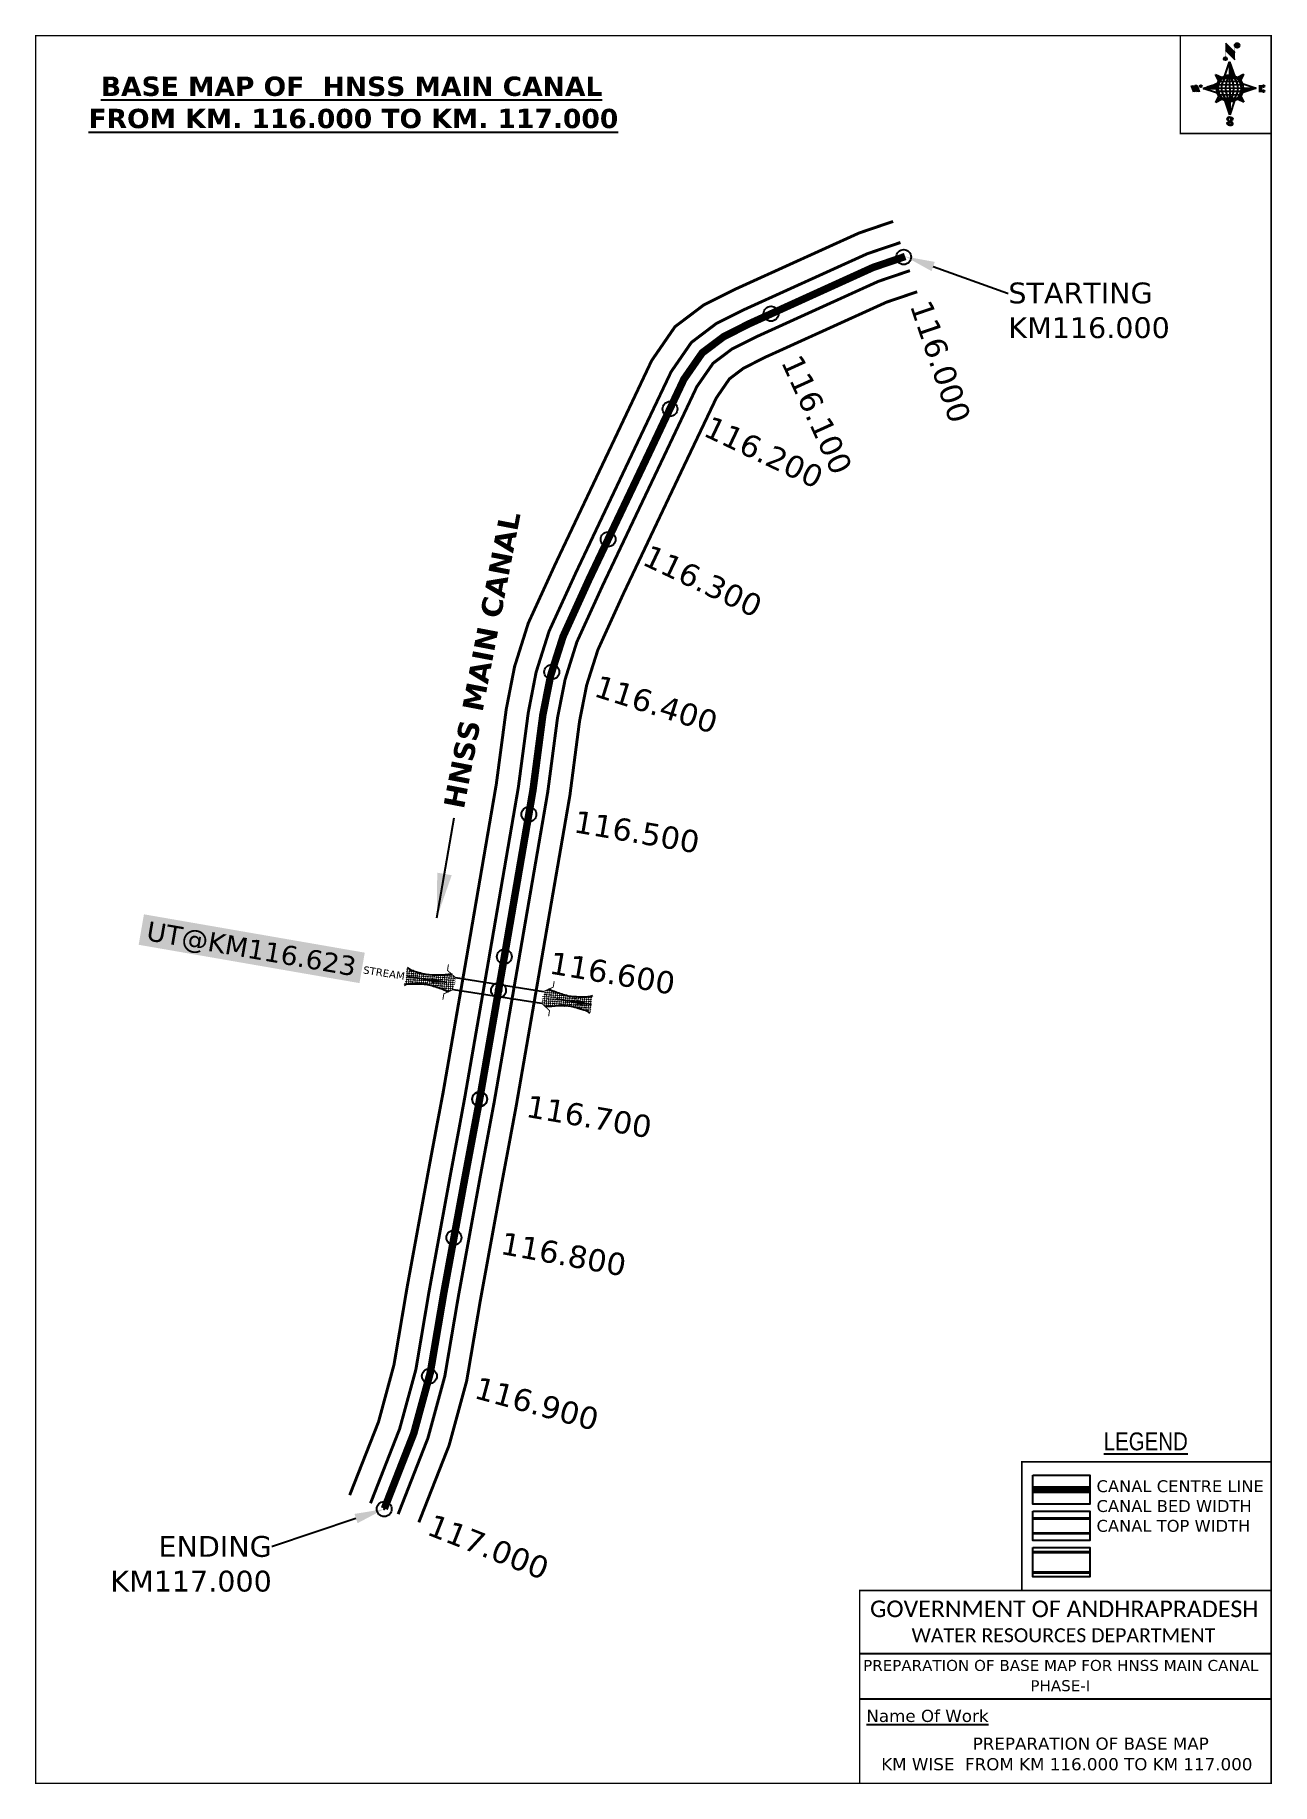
# Model space of a CAD drawing. Header units: inches. Extents: x 767439 to 768271, y 1705500 to 1706677.
import ezdxf
from ezdxf import colors
from ezdxf.entities.mleader import LeaderData, LeaderLine
from ezdxf.enums import TextEntityAlignment as Align
from ezdxf.math import Vec2, Vec3

# ---------------------------------------------------------------- set-up
doc = ezdxf.new("R2010")
doc.units = ezdxf.units.IN
doc.header["$MEASUREMENT"] = 0
doc.header["$PDMODE"] = 32
doc.header["$PDSIZE"] = 10
doc.linetypes.add('HIDDEN2', pattern=[0.1875, 0.125, -0.0625])
for name, color, linetype in [('AQUADUCT', 1, 'Continuous'), ('bord', 1, 'Continuous'), ('CANAL1', 1, 'Continuous'), ('CSMark', 72, 'Continuous'), ('DCBMS', 232, 'Continuous'), ('PAGE', 7, 'Continuous'), ('STRUCTURE', 5, 'Continuous'), ('TEXT', 7, 'Continuous')]:
    doc.layers.add(name, color=color, linetype=linetype)
doc.styles.add('ARIALN', font='ARIALN_1.TTF')
doc.styles.get("Standard").update_dxf_attribs({"font": 'verdana_0.ttf'})
doc.dimstyles.get("Standard").update_dxf_attribs({"dimtxt": 0.18, "dimasz": 0.18, "dimexe": 0.18, "dimexo": 0.0625, "dimgap": 0.09, "dimtad": 0, "dimtih": 1, "dimtoh": 1, "dimdec": 4, "dimzin": 0, "dimdsep": 46, "dimtxsty": 'Standard', "dimcen": 0.09, "dimadec": 0, "dimazin": 0, "dimtfac": 1, "dimtdec": 4, "dimtofl": 0, "dimtmove": 0, "dimatfit": 3, "dimfxl": 0, "dimtolj": 1, "dimtzin": 0, "dimarcsym": 0})
pattern_1 = [(267.297113149, (-8720374.938, 50637915.138), (10.5367255337, -0.497431438), [])]
pattern_2 = [(357.297113149, (-8720374.938, 50637915.138), (0.497431438, 10.5367255337), [])]

# ---------------------------------------------------------------- blocks, each defined once
blk = doc.blocks.new('*X16')
at = {"color": 0, "linetype": 'Continuous'}
for p, q in [((6321.6, 240.5), (6322.3, 241.2)), ((6321.6, 240.3), (6322.3, 241)), ((6321.6, 240.1), (6322.3, 240.8)), ((6321.6, 239.9), (6322.4, 240.7)), ((6321.6, 239.8), (6322.4, 240.6)), ((6321.6, 239.6), (6322.5, 240.5)), ((6321.6, 239.4), (6322.5, 240.3)), ((6321.6, 239.2), (6322.6, 240.2)), ((6321.7, 239.1), (6322.6, 240.1)), ((6321.8, 240.8), (6322.4, 241.4)), ((6321.8, 239), (6322.7, 240)), ((6321.8, 239), (6322.8, 239.9)), ((6321.9, 238.9), (6322.9, 239.8)), ((6322, 238.8), (6323, 239.7)), ((6322.1, 241.3), (6322.4, 241.6)), ((6322.1, 238.7), (6323.1, 239.6)), ((6322.2, 238.6), (6323.1, 239.6)), ((6322.3, 238.5), (6323.2, 239.5)), ((6322.4, 238.5), (6323.3, 239.4)), ((6322.5, 238.4), (6323.4, 239.3)), ((6322.7, 238.4), (6323.6, 239.3)), ((6322.8, 238.3), (6323.7, 239.2)), ((6322.9, 238.3), (6323.8, 239.1)), ((6323.1, 238.2), (6323.9, 239.1)), ((6323.2, 238.2), (6324, 239)), ((6323.3, 238.2), (6324.2, 239)), ((6323.5, 238.1), (6324.3, 238.9)), ((6323.7, 238.1), (6324.4, 238.9)), ((6323.8, 238.1), (6324.6, 238.8)), ((6324.1, 238.2), (6324.7, 238.8)), ((6324.3, 238.3), (6324.9, 238.8)), ((6324.6, 238.3), (6325.1, 238.8)), ((6324.8, 238.4), (6325.2, 238.8)), ((6325.1, 238.5), (6325.4, 238.8)), ((6325.4, 238.6), (6325.6, 238.8))]:
    blk.add_line(p, q, dxfattribs=at)
blk = doc.blocks.new('*X15')
at = {"color": 0, "linetype": 'Continuous'}
for p, q in [((6324.4, 240.3), (6324.5, 240.4)), ((6324.6, 240.3), (6324.8, 240.5)), ((6324.7, 240.2), (6325, 240.5)), ((6324.8, 240.2), (6325.2, 240.6)), ((6325, 240.1), (6325.5, 240.6)), ((6325.1, 240.1), (6325.6, 240.6)), ((6325.2, 240), (6325.8, 240.6)), ((6325.3, 240), (6326, 240.6)), ((6325.4, 239.9), (6326.1, 240.6)), ((6325.5, 239.8), (6326.2, 240.5)), ((6325.6, 239.8), (6326.3, 240.5)), ((6325.7, 239.7), (6326.5, 240.4)), ((6325.9, 239.6), (6326.6, 240.3)), ((6326, 239.5), (6326.7, 240.3)), ((6326, 239.4), (6326.8, 240.2)), ((6326.1, 239.3), (6327, 240.2)), ((6326.2, 239.3), (6327.1, 240.1)), ((6326.3, 239.2), (6327.1, 240)), ((6326.4, 239.1), (6327.2, 239.9)), ((6326.5, 239), (6327.3, 239.8)), ((6326.5, 238.9), (6327.4, 239.7)), ((6326.6, 238.8), (6327.5, 239.6)), ((6326.7, 238.7), (6327.5, 239.5)), ((6326.8, 238.6), (6327.6, 239.4)), ((6326.8, 238.5), (6327.7, 239.3)), ((6326.8, 236.5), (6327.4, 237)), ((6326.9, 238.3), (6327.8, 239.2)), ((6326.9, 238.2), (6327.9, 239.1)), ((6326.9, 236.8), (6327.6, 237.4)), ((6327, 238.1), (6327.8, 239)), ((6327, 237.9), (6327.8, 238.8)), ((6327, 237.8), (6327.8, 238.6)), ((6327, 237.6), (6327.8, 238.4)), ((6327, 237.4), (6327.8, 238.2)), ((6327, 237.3), (6327.8, 238)), ((6327, 237.1), (6327.8, 237.9))]:
    blk.add_line(p, q, dxfattribs=at)
blk = doc.blocks.new('H')
at = {"layer": 'bord', "extrusion": (0.000427885, 0.004792, 0.999988)}
h = blk.add_hatch(dxfattribs=at)
h.set_pattern_fill('LINE', color=8, scale=84.387686, angle=-2.7029, style=0)
h.set_pattern_definition(pattern_2)
h.paths.add_polyline_path([(-492, 786, -0.090992), (-448, 775), (-486, 912)])
h = blk.add_hatch(dxfattribs=at)
h.set_pattern_fill('LINE', color=8, scale=84.387686, angle=-92.7029, style=0)
h.set_pattern_definition(pattern_1)
h.paths.add_polyline_path([(-625, 665, -0.090992), (-615, 710), (-751, 671)])
h = blk.add_hatch(dxfattribs=at)
h.set_pattern_fill('LINE', color=8, scale=84.387686, angle=-2.7029, style=0)
h.set_pattern_definition(pattern_2)
h.paths.add_polyline_path([(-504, 533, -0.090992), (-549, 543), (-510, 406)])
h = blk.add_hatch(dxfattribs=at)
h.set_pattern_fill('LINE', color=8, scale=84.387686, angle=-92.7029, style=0)
h.set_pattern_definition(pattern_1)
h.paths.add_polyline_path([(-246, 647), (-372, 653, -0.090992), (-382, 609)])
for p, q in [((-519, 1020, -1217), (-435, 927, -1216)), ((-516, 1087, -1217), (-432, 994, -1217)), ((-538, 774, -1216), (-487, 906, -1216)), ((-487, 906, -1216), (-493, 780, -1216)), ((-487, 906, -1216), (-448, 769, -1216)), ((-865, 701, -1215), (-847, 638, -1215)), ((-847, 700, -1215), (-829, 637, -1215)), ((-829, 699, -1215), (-811, 636, -1215)), ((-829, 699, -1215), (-811, 698, -1215)), ((-811, 698, -1215), (-794, 635, -1215)), ((-752, 665, -1215), (-615, 704, -1215)), ((-627, 794, -1216), (-567, 760, -1216)), ((-627, 794, -1216), (-584, 747, -1215)), ((-599, 731, -1215), (-627, 794, -1216)), ((-421, 753, -1216), (-359, 781, -1216)), ((-359, 781, -1216), (-405, 739, -1216)), ((-359, 781, -1216), (-392, 721, -1215)), ((-379, 693, -1215), (-246, 641, -1215)), ((-213, 669, -1215), (-217, 601, -1215)), ((-752, 665, -1215), (-625, 659, -1215)), ((-619, 614, -1215), (-752, 665, -1215)), ((-639, 526, -1214), (-606, 585, -1215)), ((-639, 526, -1214), (-593, 568, -1215)), ((-577, 553, -1215), (-639, 526, -1214)), ((-511, 400, -1214), (-549, 537, -1214)), ((-460, 533, -1215), (-511, 400, -1214)), ((-505, 527, -1214), (-511, 400, -1214)), ((-371, 513, -1214), (-431, 546, -1215)), ((-371, 513, -1214), (-414, 560, -1215)), ((-399, 576, -1215), (-371, 513, -1214)), ((-246, 641, -1215), (-383, 603, -1215)), ((-373, 647, -1215), (-246, 641, -1215)), ((-197, 600, -1215), (-194, 668, -1215))]:
    blk.add_line(p, q, dxfattribs=at)
at = {"layer": 'bord', "color": 8, "linetype": 'ByBlock', "extrusion": (0.000427885, 0.004792, 0.999988)}
for p, q in [((-375, 679, -1215), (-620, 691, -1215)), ((-386, 711, -1215), (-605, 722, -1215)), ((-411, 744, -1216), (-578, 752, -1216)), ((-493, 780, -1216), (-505, 527, -1214)), ((-373, 647, -1215), (-625, 659, -1215)), ((-378, 616, -1215), (-623, 628, -1215)), ((-392, 585, -1215), (-611, 595, -1215)), ((-420, 555, -1215), (-587, 562, -1215))]:
    blk.add_line(p, q, dxfattribs=at)
at = {"layer": 'bord', "extrusion": (0.000427885, 0.004792, 0.999988), "elevation": -1212}
for points, const_width in [([(-522, 960), (-516, 1093)], 1.61), ([(-434, 933), (-428, 1066)], 1.61), ([(-870, 707), (-846, 706)], 0.642), ([(-829, 643), (-821, 678)], 0.642), ([(-793, 641), (-782, 694)], 0.642), ([(-223, 676), (-174, 673)], 0.706), ([(-829, 643), (-855, 644)], 0.642), ([(-811, 642), (-784, 641)], 0.642), ([(-177, 605), (-226, 607)], 0.706), ([(-195, 645), (-185, 644)], 0.706)]:
    blk.add_lwpolyline(points, dxfattribs=dict(at, const_width=const_width))
for points, const_width in [([(-414, 1073, 1), (-398, 1058, 1)], 22.3), ([(-530, 950, 1), (-520, 939, 1)], 14.8), ([(-776, 697, 1), (-769, 690, 1)], 8.9), ([(-180, 618, 1), (-173, 611, 1)], 9.79), ([(-178, 667, 1), (-171, 660, 1)], 9.79), ([(-490, 362, 1), (-498, 369, 1)], 11.1), ([(-525, 322, 1), (-533, 329, 1)], 11.1)]:
    blk.add_lwpolyline(points, format="xyb", close=True, dxfattribs=dict(at, const_width=const_width))
for points in [[(-537, 317), (-531, 310), (-520, 307), (-505, 307), (-494, 310), (-486, 318), (-487, 326), (-491, 333), (-494, 336), (-503, 341), (-522, 347), (-530, 352), (-534, 355), (-537, 363), (-537, 373), (-530, 381), (-520, 384), (-504, 384), (-493, 380), (-487, 373)], [(-522, 348), (-526, 354), (-528, 361), (-528, 371), (-526, 375), (-521, 381), (-515, 384)], [(-505, 307), (-499, 312), (-497, 319), (-497, 327), (-501, 335), (-509, 343)]]:
    blk.add_lwpolyline(points, dxfattribs=at)
at = {"layer": 'bord', "extrusion": (0.000427885, 0.004792, 0.999988)}
for centre, radius in [((-406, 1065, -1212), 22.3), ((-525, 944, -1212), 14.8), ((-773, 694, -1212), 8.9), ((-498, 659, -1212), 127), ((-177, 615, -1212), 9.79), ((-174, 663, -1212), 9.79), ((-494, 365, -1212), 11.1), ((-529, 325, -1212), 11.1)]:
    blk.add_circle(centre, radius, dxfattribs=at)
at = {"layer": 'bord', "color": 8, "linetype": 'ByBlock', "extrusion": (0.000427885, 0.004792, 0.999988)}
for centre, radius, start, end in [((-482, 658, -1212), 128, 94.9254, 259.6691), ((-437, 656, -1212), 141, 113.2864, 241.308), ((-316, 651, -1212), 222, 142.5892, 212.0053), ((-560, 662, -1212), 141, 293.2864, 61.308), ((-681, 668, -1212), 222, 322.5892, 32.0053), ((-515, 660, -1212), 128, 274.9254, 79.6691)]:
    blk.add_arc(centre, radius, start, end, dxfattribs=at)
at = {"layer": 'bord', "extrusion": (0.000427885, 0.004792, 0.999988)}
for points in [[(-516, 1093, -1212), (-431, 1000, -1212), (-519, 1026, -1212), (-434, 933, -1212)], [(-864, 707, -1212), (-846, 706, -1212), (-846, 644, -1212), (-829, 643, -1212)], [(-829, 705, -1212), (-811, 704, -1212), (-811, 642, -1212), (-793, 641, -1212)], [(-193, 674, -1212), (-197, 606, -1212), (-213, 675, -1212), (-216, 607, -1212)]]:
    blk.add_solid(points, dxfattribs=at)
at = {"layer": 'bord', "extrusion": (0.000427885, 0.004792, 0.999988), "xscale": 7.977342409717546, "yscale": 7.977342408231451, "zscale": 7.977342408476333, "rotation": 138.0840426661453}
for name, p in [('*X15', (38301, -31929, -1212)), ('*X16', (38314, -31951, -1212))]:
    blk.add_blockref(name, p, dxfattribs=at)
blk = doc.blocks.new('UT')
at = {"layer": 'STRUCTURE'}
h = blk.add_hatch(dxfattribs=at)
h.set_pattern_fill('DASH', color=150, scale=8, angle=-39.6278, style=0)
h.set_pattern_definition([(320.372247933, (-4370.464, -6260.8811), (1.40800153113, 0.132407282), [1, -1])])
h.paths.add_polyline_path([(765163, 1700681.9), (765165.6, 1700680.6), (765167.2, 1700680.3), (765169.1, 1700680), (765172.4, 1700679.6), (765176.4, 1700679.3), (765179.5, 1700679.5), (765183.1, 1700679.9), (765187.7, 1700680.9), (765188.9, 1700681.2), (765193.1, 1700682.2), (765196.1, 1700680.2), (765196.1, 1700672.2), (765193.1, 1700670.2), (765190.5, 1700670.8), (765188.1, 1700671.3), (765185.5, 1700671.8), (765183.6, 1700672.1), (765181, 1700672.5), (765180.3, 1700672.5), (765178.5, 1700672.6), (765176.7, 1700672.6), (765174.6, 1700672.5), (765172.5, 1700672.3), (765170.4, 1700672), (765168.5, 1700671.7), (765166.1, 1700671.2), (765165, 1700670.8), (765163, 1700669.7)])
h.paths.add_polyline_path([(765259.1, 1700682.2), (765256.1, 1700680.2), (765256.1, 1700672.2), (765259.1, 1700670.2), (765261.9, 1700671), (765264.4, 1700671.6), (765266.4, 1700672), (765269.1, 1700672.5), (765272.7, 1700673), (765276.1, 1700673.1), (765278.6, 1700672.9), (765281.2, 1700672.7), (765283.9, 1700672.3), (765286.4, 1700671.9), (765288, 1700671.3), (765289.2, 1700670.6), (765289.1, 1700682.7), (765287.6, 1700681.8), (765285.7, 1700681.2), (765283, 1700680.7), (765281.2, 1700680.4), (765276.7, 1700679.9), (765272.7, 1700679.9), (765268.7, 1700680.3), (765264.8, 1700681), (765261.2, 1700681.7)])
at = {"layer": 'STRUCTURE', "color": 150, "const_width": 0.628}
for points in [[(765190.1, 1700688.2), (765190.1, 1700684.2), (765196.1, 1700680.2), (765256.1, 1700680.2), (765262.1, 1700684.2), (765262.1, 1700688.2)], [(765190.1, 1700664.2), (765190.1, 1700668.2), (765196.1, 1700672.2), (765256.1, 1700672.2), (765262.1, 1700668.2), (765262.1, 1700664.2)]]:
    blk.add_lwpolyline(points, dxfattribs=at)
at = {"layer": 'STRUCTURE', "color": 150}
for points in [[(765196.1, 1700680.2), (765256.1, 1700680.2)], [(765196.1, 1700672.2), (765256.1, 1700672.2)], [(765196.1, 1700672.2), (765256.1, 1700672.2)]]:
    blk.add_lwpolyline(points, dxfattribs=at)
at = {"layer": 'STRUCTURE', "color": 0}
blk.add_circle((765226.1, 1700676.2), 1.89, dxfattribs=at)
at = {"layer": 'STRUCTURE', "color": 150}
for points in [[(765163, 1700681.9), (765164.4, 1700681.1), (765167.9, 1700680.2), (765171.2, 1700679.8), (765176.1, 1700679.4), (765184.7, 1700680.3), (765193.1, 1700682.2)], [(765289.1, 1700682.7), (765287.8, 1700681.9), (765284.3, 1700680.9), (765280.9, 1700680.4), (765276.1, 1700679.8), (765267.4, 1700680.5), (765259.1, 1700682.2)], [(765163, 1700669.7), (765164.3, 1700670.6), (765167.8, 1700671.6), (765171.2, 1700672.1), (765176, 1700672.6), (765184.7, 1700672), (765193.1, 1700670.2)], [(765289.2, 1700670.6), (765287.8, 1700671.4), (765284.2, 1700672.3), (765280.9, 1700672.7), (765276.1, 1700673.1), (765267.4, 1700672.2), (765259.1, 1700670.2)]]:
    blk.add_spline(points, degree=3, dxfattribs=at)
at = {"layer": 'STRUCTURE', "color": 0}
blk.add_text('STREAM', height=5, dxfattribs=at).set_placement((765148.2, 1700675.8), align=Align.MIDDLE_CENTER)
for points in [[(765190.9, 1700676), (765164.2, 1700675.8)], [(765289.3, 1700676.7), (765265.4, 1700676.4)]]:
    blk.add_leader(points, dimstyle='Standard', override={"dimasz": 10, "dimgap": 0.09, "dimtad": 0}, dxfattribs=at)

msp = doc.modelspace()

# ---------------------------------------------------------------- linework, layer by layer
at = {"color": 3}
for p in [(768023.5, 1706527.2), (767934.3, 1706489.1), (767866.3, 1706425.1), (767824.7, 1706337.4), (767786.8, 1706248.2), (767771.4, 1706152.4), (767754.9, 1706056.7), (767738.3, 1705961), (767738.3, 1705960.8), (767721, 1705867.8), (767704.5, 1705774.6), (767674.1, 1705685.2)]:
    msp.add_point(p, dxfattribs=at)
at = {"layer": 'CANAL1', "color": 200, "const_width": 2}
for points in [[(768016.4, 1706551.2), (767993.5, 1706543.4), (767909.3, 1706505.2), (767889.3, 1706495.2), (767869.7, 1706480.4), (767854, 1706457.6), (767831.3, 1706409.6), (767789.3, 1706321), (767771, 1706281), (767761.8, 1706251.8), (767756.2, 1706223.2), (767749.5, 1706172.7), (767729.3, 1706055), (767713.7, 1705965.2), (767709.7, 1705944.1), (767704, 1705913.6), (767689.5, 1705834.3), (767680.7, 1705782.3), (767670.3, 1705743.9), (767650.9, 1705694.6)], [(768032.6, 1706503.9), (768012, 1706496.9), (767930.9, 1706460.1), (767915.8, 1706452.5), (767906.3, 1706445.3), (767897.5, 1706432.5), (767876.4, 1706388.2), (767834.6, 1706300), (767817.8, 1706263), (767810.3, 1706239.4), (767805.5, 1706215.1), (767799, 1706165.2), (767778.5, 1706046.5), (767762.9, 1705956.4), (767758.9, 1705934.9), (767753.2, 1705904.5), (767738.8, 1705825.7), (767729.6, 1705771.5), (767717.8, 1705728.2), (767697.4, 1705676.3)]]:
    msp.add_lwpolyline(points, dxfattribs=at)
at = {"layer": 'CANAL1', "color": 5, "const_width": 2}
for points in [[(768021.3, 1706537), (767999.1, 1706529.5), (767915.8, 1706491.7), (767897.3, 1706482.4), (767880.7, 1706469.8), (767867.1, 1706450.1), (767844.8, 1706403.2), (767802.9, 1706314.7), (767785, 1706275.6), (767776.3, 1706248.1), (767771, 1706220.8), (767764.3, 1706170.4), (767744, 1706052.4), (767728.4, 1705962.6), (767724.5, 1705941.4), (767718.8, 1705910.9), (767704.3, 1705831.7), (767695.4, 1705779), (767684.5, 1705739.2), (767664.9, 1705689.1)], [(767683.5, 1705681.8), (767703.5, 1705732.9), (767714.9, 1705774.7), (767724, 1705828.3), (767738.4, 1705907.2), (767744.1, 1705937.7), (767748.1, 1705959), (767763.7, 1706049), (767784.1, 1706167.4), (767790.7, 1706217.5), (767795.8, 1706243.2), (767803.7, 1706268.4), (767821, 1706306.3), (767862.9, 1706394.6), (767884.4, 1706440.1), (767895.3, 1706455.8), (767907.9, 1706465.3), (767924.4, 1706473.6), (768006.5, 1706510.9), (768027.7, 1706518.1)]]:
    msp.add_lwpolyline(points, dxfattribs=at)
at = {"layer": 'CANAL1', "color": 1, "linetype": 'HIDDEN2', "ltscale": 100, "const_width": 5}
msp.add_lwpolyline([(768024.5, 1706527.6), (768002.8, 1706520.2), (767920.1, 1706482.6), (767902.6, 1706473.8), (767888, 1706462.8), (767875.7, 1706445.1), (767853.9, 1706398.9), (767811.9, 1706310.5), (767794.4, 1706272), (767786, 1706245.6), (767780.8, 1706219.2), (767774.2, 1706168.9), (767753.9, 1706050.7), (767738.3, 1705960.8), (767734.3, 1705939.5), (767728.6, 1705909.1), (767714.1, 1705830), (767705.1, 1705776.9), (767694, 1705736.1), (767674.2, 1705685.5)], dxfattribs=at)
at = {"layer": 'CANAL1', "color": 1, "linetype": 'HIDDEN2', "ltscale": 100, "const_width": 5, "elevation": -0.3}
msp.add_lwpolyline([(768148.7, 1705698.3), (768110.3, 1705698.3)], dxfattribs=at)
at = {"layer": 'CANAL1', "color": 5, "const_width": 2, "elevation": -0.3}
for points in [[(768148.7, 1705678.9), (768110.3, 1705678.9)], [(768148.7, 1705668.9), (768110.3, 1705668.9)]]:
    msp.add_lwpolyline(points, dxfattribs=at)
at = {"layer": 'CANAL1', "color": 200, "const_width": 2, "elevation": -0.3}
for points in [[(768148.7, 1705656.3), (768110.3, 1705656.3)], [(768148.7, 1705642.5), (768110.3, 1705642.5)]]:
    msp.add_lwpolyline(points, dxfattribs=at)
at = {"layer": 'PAGE', "const_width": 1}
msp.add_lwpolyline([(767439.7, 1706676.1), (767439.7, 1705500.8), (768270.7, 1705500.8), (768270.7, 1706676.1), (767439.7, 1706676.1)], dxfattribs=at)
for points in [[(768270.7, 1706676.1), (768209.6, 1706676.1), (768209.6, 1706610.3), (768270.7, 1706610.3)], [(768270.7, 1705630.5), (768103, 1705630.5), (768103, 1705717), (768270.7, 1705717)], [(767993.9, 1705630.5), (768270.7, 1705630.5), (768270.7, 1705500.8), (767993.9, 1705500.8)]]:
    msp.add_lwpolyline(points, close=True, dxfattribs=at)
at = {"layer": 'PAGE', "elevation": -0.3}
for points in [[(768110.3, 1705708.1), (768148.7, 1705708.1), (768148.7, 1705688.5), (768110.3, 1705688.5)], [(768110.3, 1705683.7), (768148.7, 1705683.7), (768148.7, 1705664.1), (768110.3, 1705664.1)], [(768110.3, 1705659.3), (768148.7, 1705659.3), (768148.7, 1705639.7), (768110.3, 1705639.7)]]:
    msp.add_lwpolyline(points, close=True, dxfattribs=at)
at = {"layer": 'PAGE'}
for points in [[(767993.9, 1705588), (768270.7, 1705588)], [(767993.9, 1705557.7), (768270.7, 1705557.7)]]:
    msp.add_lwpolyline(points, dxfattribs=at)
at = {"layer": 'STRUCTURE', "color": 0}
msp.add_point((767751, 1706034), dxfattribs=at)

# ---------------------------------------------------------------- block references
at = {"layer": 'AQUADUCT', "color": 1, "xscale": 0.0703495379661093, "yscale": 0.07034953800030053, "zscale": 0.07034953795990817, "rotation": 3.078330607406165}
msp.add_blockref('H', (768280.3, 1706596.7, 85.4), dxfattribs=at)
at = {"layer": 'STRUCTURE', "color": 0, "rotation": 351.0100028074415}
msp.add_blockref('UT', (-253825.9, 145825.3), dxfattribs=at)

# ---------------------------------------------------------------- texts
at = {"layer": 'CANAL1', "insert": (767713.7, 1706157.2), "char_height": 14, "width": 205.129, "attachment_point": 1, "rotation": 79.1226}
msp.add_mtext('\\pi0.96322;{\\fVerdana|b1|i0|c0|p34;HNSS MAIN CANAL}', dxfattribs=at)
at = {"layer": 'CSMark', "color": 1}
for s, rotation, p in [('116.000', 288.8355, (768034.6, 1706497.2)), ('116.100', 294.415, (767947.6, 1706460)), ('116.200', 334.6244, (767891, 1706414.3)), ('116.300', 334.6381, (767849.9, 1706327.6)), ('116.400', 342.4563, (767816.5, 1706239.3)), ('116.500', 350.2363, (767802.1, 1706147.9)), ('116.600', 350.2363, (767785.7, 1706052.9)), ('116.700', 350.1514, (767770, 1705956.5)), ('116.800', 349.6484, (767752.9, 1705864.3)), ('116.900', 344.7802, (767735.7, 1705767.3)), ('117.000', 338.5436, (767704.6, 1705675.4))]:
    msp.add_text(s, height=15, rotation=rotation, dxfattribs=at).set_placement(p, align=Align.MIDDLE_LEFT)
at = {"layer": 'PAGE', "extrusion": (0.000201441, 0.004807, 0.999988), "style": 'ARIALN'}
msp.add_text('%%ULEGEND', height=12, rotation=359.9999, dxfattribs=at).set_placement((768186.3, 1705710.3, 8353.9), align=Align.MIDDLE)
at = {"layer": 'PAGE', "extrusion": (0.000201441, 0.004807, 0.999988)}
for s, height, p in [('PREPARATION OF BASE MAP FOR HNSS MAIN CANAL', 7.398, (767996.2, 1705555.9, 8353.1)), ('%%UName Of Work', 8.185, (767998.4, 1705521.6, 8352))]:
    msp.add_text(s, height=height, rotation=359.9999, dxfattribs=at).set_placement(p)
for s, height, p in [('PHASE-I', 7.4, (768128.8, 1705546, 8353.1)), ('PREPARATION OF BASE MAP', 8.185, (768149.3, 1705507, 8352.1)), ('KM WISE  FROM KM 116.000 TO KM 117.000', 8.185, (768133.2, 1705493.2, 8352.1))]:
    msp.add_text(s, height=height, rotation=359.9999, dxfattribs=at).set_placement(p, align=Align.MIDDLE_CENTER)
at = {"layer": 'PAGE', "extrusion": (0.000201441, 0.004807, 0.999988), "attachment_point": 1, "text_direction": (1, -1e-06, -0.000201)}
for s, insert, char_height, width in [('CANAL CENTRE LINE CANAL BED WIDTH {\\H2.3741x; }CANAL TOP WIDTH{\\H1.9188x; }', (768153.2, 1705704.6, -0.3), 8, 140.772), ('\\pi2.9904;{\\fCalibri|b0|i0|c0|p34;\\H1.3333x;GOVERNMENT OF ANDHRAPRADESH\\P\\pi30.894;\\H0.83998x;WATER RESOURCES DEPARTMENT}', (767997.9, 1705623.7, -1.1), 8.382, 267.73)]:
    msp.add_mtext(s, dxfattribs=dict(at, insert=insert, char_height=char_height, width=width))
at = {"layer": 'STRUCTURE', "color": 5, "insert": (767515.7, 1706080.7), "char_height": 13, "width": 142.938, "attachment_point": 1, "rotation": 350.1514, "bg_fill": 1, "box_fill_scale": 1.3, "bg_fill_color": 7, "bg_fill_true_color": 16777215, "bg_fill_transparency": 4390977}
msp.add_mtext('UT@KM116.623', dxfattribs=at)
at = {"layer": 'TEXT', "color": 1, "insert": (767461.8, 1706648.6), "char_height": 13, "width": 379.826, "attachment_point": 1}
msp.add_mtext('\\pi21.755;{\\fVerdana|b1|i0|c0|p34;\\LBASE MAP OF  HNSS MAIN CANAL \\P\\pi13.452;FROM KM. 116.000 TO KM. 117.000}', dxfattribs=at)

# ---------------------------------------------------------------- leaders
at = {"layer": 'CANAL1'}
msp.add_leader([(767709.5, 1706082.8), (767721.2, 1706150.1)], dimstyle='Standard', override={"dimasz": 30, "dimgap": 0.09, "dimtad": 0}, dxfattribs=at)
at = {"layer": 'DCBMS', "color": 5}
ml = msp.add_multileader_mtext('Standard', dxfattribs=at)
ml.set_content('STARTING\\PKM116.000', color=5)
ml.set_leader_properties()
ml.build(insert=Vec2(0, 0))
ml.multileader.update_dxf_attribs({"dogleg_length": 0.36, "arrow_head_size": 20})
ctx = ml.context
ctx.base_point, ctx.char_height, ctx.arrow_head_size, ctx.landing_gap_size, ctx.plane_origin = Vec3(768093.8, 1706503), 14, 20, 0.09, Vec3(768240.8, 1706567.3)
notes = []
notes.append((ctx, [(1, (1, 1, 0), (768093.4, 1706503), (1, 0), 0.36, [(0, [(768024.5, 1706527.6)], 0, [])])]))
ctx.mtext.insert, ctx.mtext.flow_direction = Vec3(768093.9, 1706510.1), 5
for ctx, leaders in notes:
    for number, flags, end, landing, length, lines in leaders:
        leader = LeaderData()
        leader.index, (leader.has_last_leader_line, leader.has_dogleg_vector, leader.attachment_direction) = number, flags
        leader.last_leader_point, leader.dogleg_vector, leader.dogleg_length = Vec3(end), Vec3(landing), length
        for number, points, colour, breaks in lines:
            line = LeaderLine()
            line.index, line.vertices, line.color, line.breaks = number, Vec3.list(points), colors.encode_raw_color(colour), breaks
            leader.lines.append(line)
        ctx.leaders.append(leader)

# ---------------------------------------------------------------- next in the draw order: leaders
ml = msp.add_multileader_mtext('Standard', dxfattribs=at)
ml.set_content('ENDING \\PKM117.000', color=5)
ml.set_leader_properties()
ml.build(insert=Vec2(0, 0))
ml.multileader.update_dxf_attribs({"dogleg_length": 0.36, "arrow_head_size": 20})
ctx = ml.context
ctx.base_point, ctx.char_height, ctx.arrow_head_size, ctx.landing_gap_size, ctx.plane_origin = Vec3(767491.6, 1705660), 14, 20, 0.09, Vec3(767635, 1705581.7)
ctx.text_align_type = 2
notes = []
notes.append((ctx, [(0, (1, 1, 0), (767599, 1705660), (-1, 0), 0.36, [(0, [(767674.1, 1705685.2)], 0, [])])]))
ctx.mtext.insert, ctx.mtext.width, ctx.mtext.alignment, ctx.mtext.flow_direction = Vec3(767598.5, 1705667.1), 108.896, 3, 5
ctx.mtext.has_bg_fill, ctx.mtext.bg_color, ctx.mtext.bg_scale_factor, ctx.mtext.bg_transparency, ctx.mtext.use_window_bg_color = 1, -1027028792, 1.5, 0, 1
for ctx, leaders in notes:
    for number, flags, end, landing, length, lines in leaders:
        leader = LeaderData()
        leader.index, (leader.has_last_leader_line, leader.has_dogleg_vector, leader.attachment_direction) = number, flags
        leader.last_leader_point, leader.dogleg_vector, leader.dogleg_length = Vec3(end), Vec3(landing), length
        for number, points, colour, breaks in lines:
            line = LeaderLine()
            line.index, line.vertices, line.color, line.breaks = number, Vec3.list(points), colors.encode_raw_color(colour), breaks
            leader.lines.append(line)
        ctx.leaders.append(leader)

doc.saveas('drawing.dxf')
